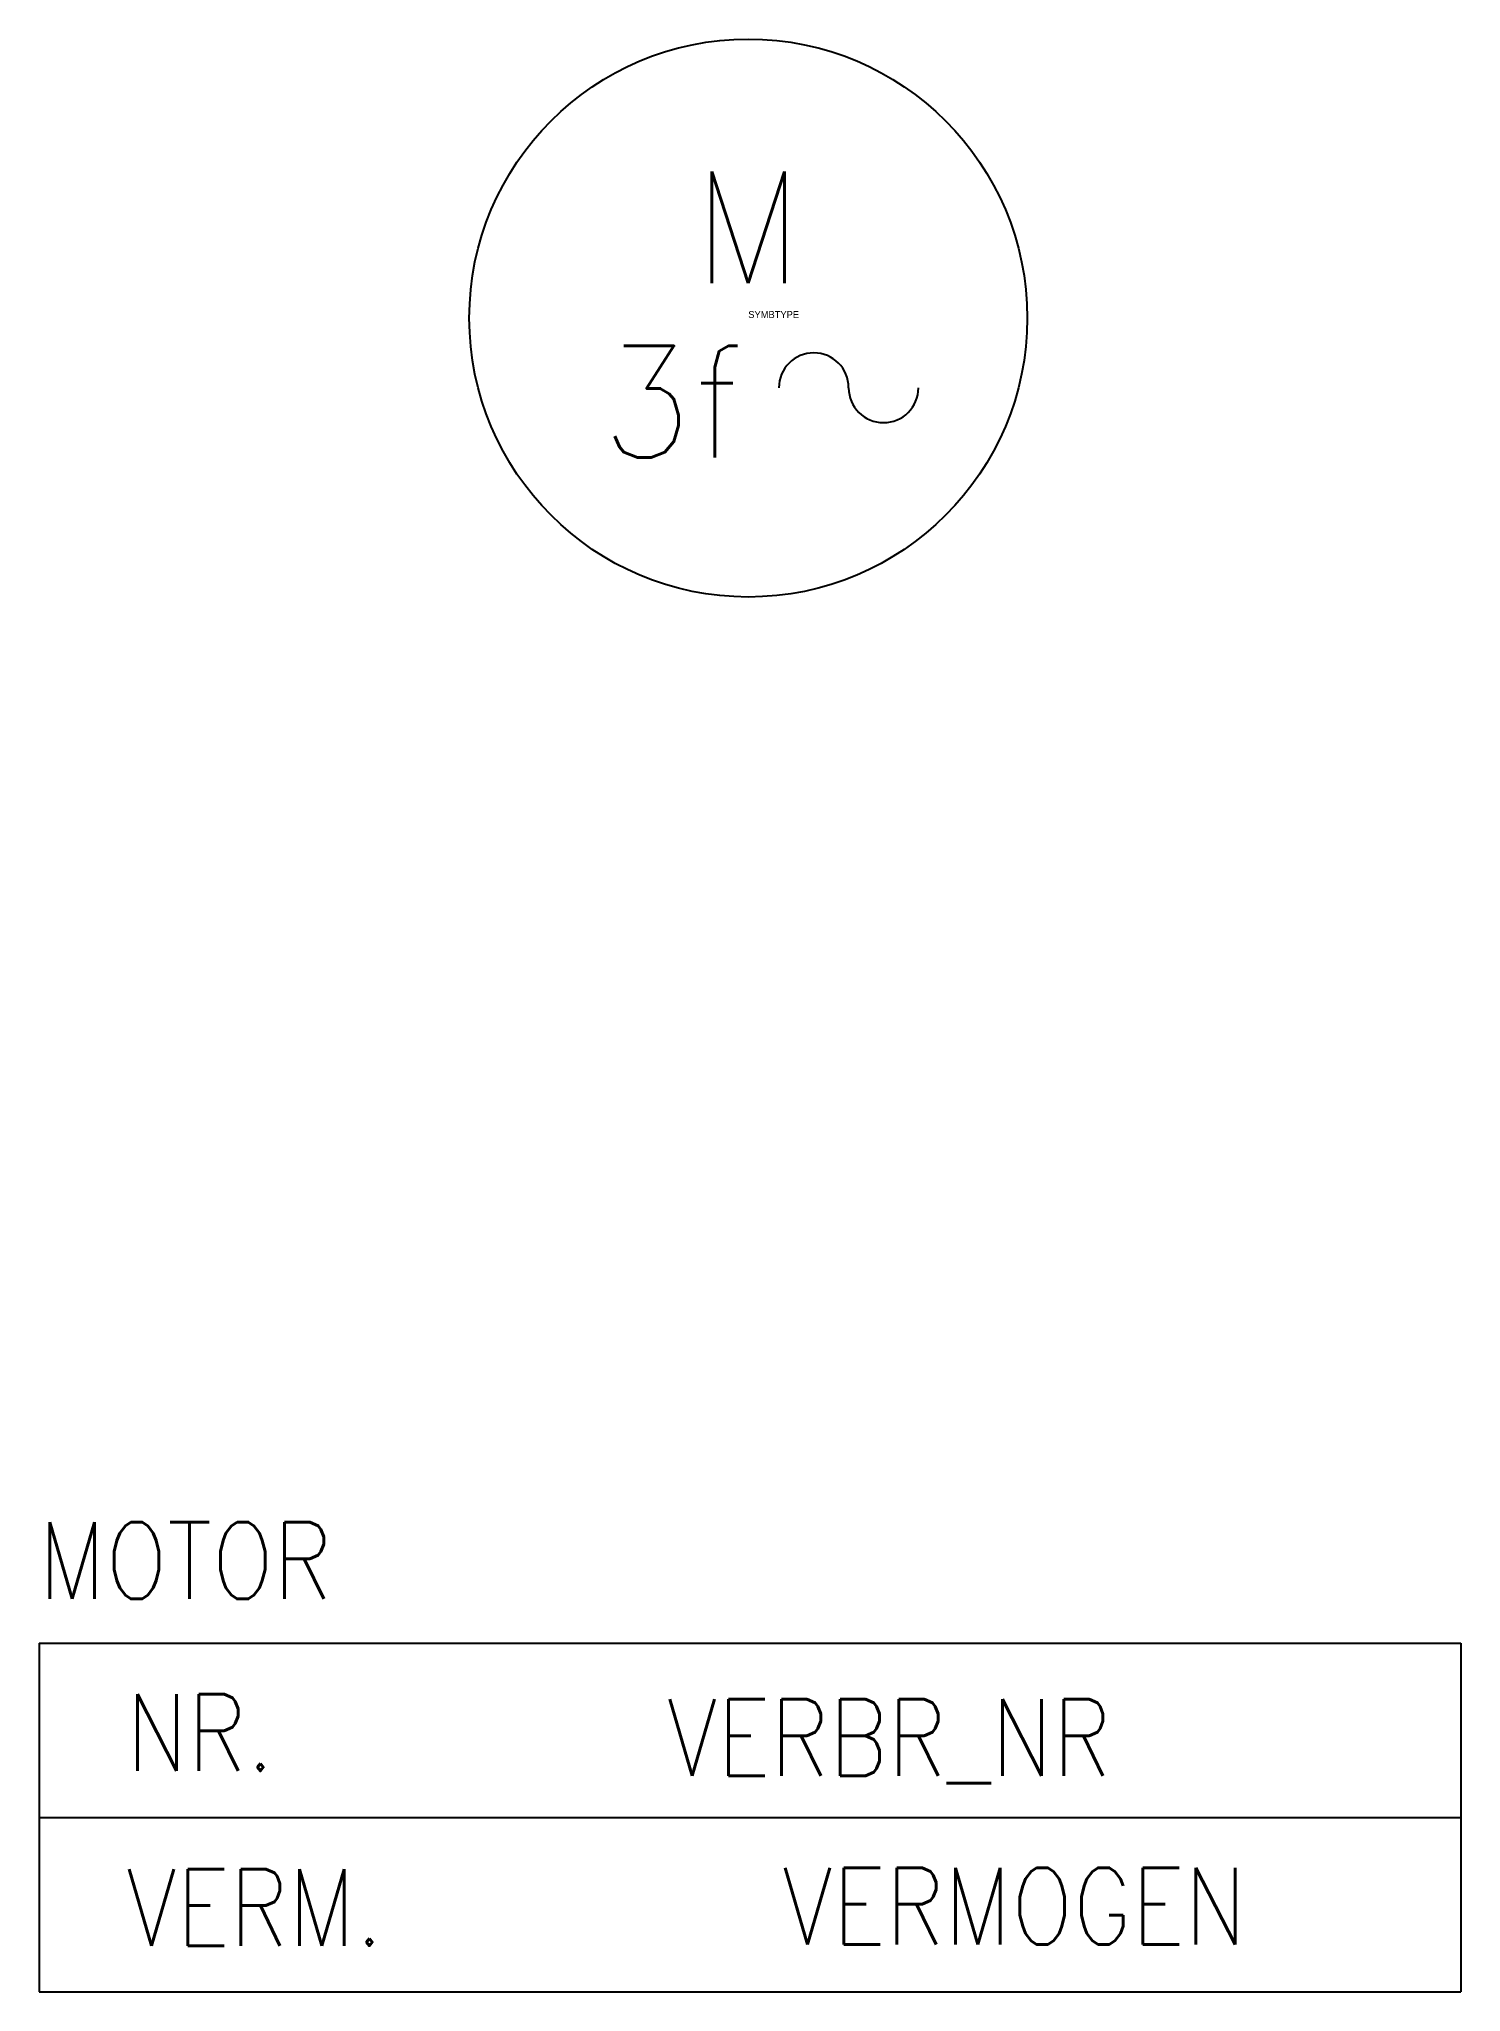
# Model space of a CAD drawing. Extents: x 227.2 to 268, y 31 to 87.
import ezdxf
from ezdxf.enums import TextEntityAlignment as Align

# ---------------------------------------------------------------- set-up
doc = ezdxf.new("R2010")
doc.units = 0
doc.header["$MEASUREMENT"] = 0
doc.layers.get('0').update_dxf_attribs({"linetype": 'CONTINUOUS'})
doc.layers.add('1', color=8, linetype='CONTINUOUS')
doc.layers.add('3', color=30, linetype='CONTINUOUS')
doc.styles.add('DINY', font='SIMPLEX', dxfattribs={"width": 0.95})
doc.styles.add('ROMANS', font='ROMANS.SHX')

msp = doc.modelspace()

# ---------------------------------------------------------------- linework, layer by layer
at = {"layer": '1'}
for p, q in [((227.23, 41), (268.006, 41)), ((227.23, 41), (227.23, 31)), ((268.006, 41), (268.006, 31)), ((227.23, 36), (268.006, 36)), ((227.23, 31), (268.006, 31))]:
    msp.add_line(p, q, dxfattribs=at)
for centre, start, end in [((249.447, 77), 0, 180), ((251.447, 77), 180, 0)]:
    msp.add_arc(centre, 1, start, end, dxfattribs=at)
at = {"layer": '3'}
msp.add_circle((247.569, 79), 8, dxfattribs=at)

# ---------------------------------------------------------------- texts
at = {"flags": 1}
msp.add_attdef('SYMBTYPE', (247.569, 79), 'ML', height=0.2, dxfattribs=at)
at = {"layer": '1', "style": 'DINY', "width": 0.95}
msp.add_text('M', height=3.2, dxfattribs=at).set_placement((247.569, 80), align=Align.CENTER)
at = {"layer": '1'}
for s, height, style, width, p in [('3f', 3.2, 'DINY', 0.95, (243.35, 75)), ('MOTOR', 2.2, 'ROMANS', 0.85, (227.22, 42.272)), ('NR.', 2.2, 'ROMANS', 0.85, (229.73, 37.339)), ('VERM.', 2.2, 'ROMANS', 0.85, (229.73, 32.325))]:
    msp.add_text(s, height=height, dxfattribs=dict(at, style=style, width=width)).set_placement(p)
at = {"layer": '1', "style": 'ROMANS', "width": 0.85}
for tag, p in [('VERBR_NR', (245.238, 37.194)), ('VERMOGEN', (248.545, 32.362))]:
    msp.add_attdef(tag, p, '', height=2.2, dxfattribs=at)

doc.saveas('drawing.dxf')
